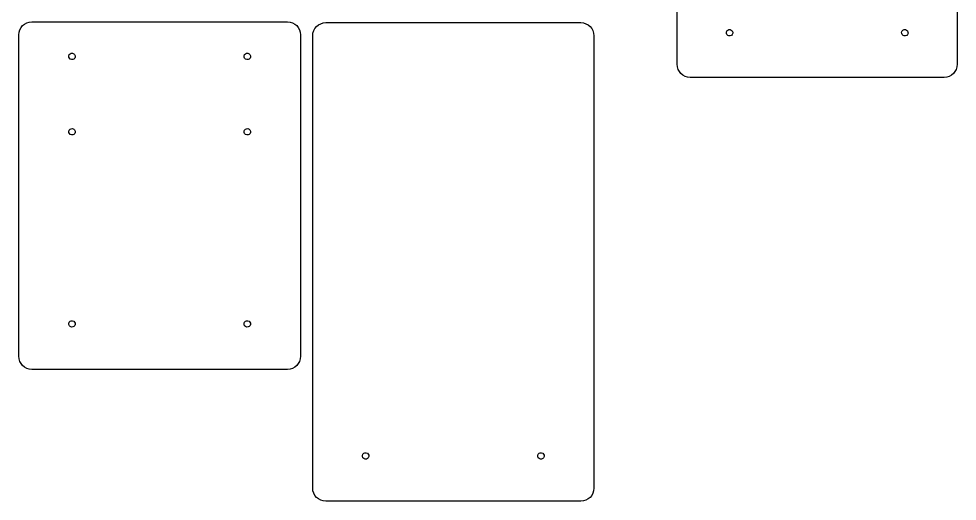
# Model space of a CAD drawing. Extents: x 0 to 1030, y 175 to 747.
# Drawn here: x 601.7 to 1030, y 175.3 to 395.4 of the extents above; entities that cross this region are included whole.
import ezdxf

# ---------------------------------------------------------------- set-up
doc = ezdxf.new("R2010")
doc.units = 0
doc.layers.add('Layer_1', color=7, linetype='CONTINUOUS')

msp = doc.modelspace()

# ---------------------------------------------------------------- linework, layer by layer
at = {"layer": 'Layer_1', "color": 1}
for points in [[(902.155807, 374.654962), (902.155807, 740.471282)], [(1029.972114, 740.471282), (1029.972114, 374.654962)], [(607.736353, 394.032832), (724.317374, 394.032832)], [(741.848157, 393.65838), (858.184746, 393.65838)], [(601.736341, 241.4518), (601.736341, 388.032821)], [(730.317385, 388.032821), (730.317385, 241.4518)], [(735.848146, 181.32178), (735.848146, 387.658369)], [(864.184758, 387.658369), (864.184758, 181.32178)], [(1023.972103, 368.654979), (908.15579, 368.654979)], [(724.317374, 235.451788), (607.736353, 235.451788)], [(858.184746, 175.321769), (741.848157, 175.321769)]]:
    msp.add_lwpolyline(points, dxfattribs=at)
for points in [[(607.736353, 394.032832)], [(741.848157, 393.65838)]]:
    msp.add_lwpolyline(points, close=True, dxfattribs=at)
for points in [[(601.736341, 388.032821), (601.736341, 391.356832), (604.412342, 394.032832), (607.736353, 394.032832)], [(724.317374, 394.032832), (727.641385, 394.032832), (730.317385, 391.356832), (730.317385, 388.032821)], [(735.848146, 387.658369), (735.848146, 390.982379), (738.524147, 393.65838), (741.848157, 393.65838)], [(858.184746, 393.65838), (861.508757, 393.65838), (864.184758, 390.982379), (864.184758, 387.658369)], [(924.615823, 389.325821), (924.760762, 390.125174), (925.525981, 390.655901), (926.325439, 390.511549)], [(926.329645, 390.510787), (927.128688, 390.364108), (927.657752, 389.597723), (927.511647, 388.798574)], [(1004.615823, 389.325539), (1004.760761, 390.124905), (1005.525999, 390.655637), (1006.325467, 390.511266)], [(1006.329644, 390.510504), (1007.128688, 390.363826), (1007.657751, 389.597441), (1007.511646, 388.798292)], [(925.800281, 387.61533), (925.001038, 387.760863), (924.47088, 388.526472), (924.615823, 389.325821)], [(927.511647, 388.798574), (927.365548, 387.999419), (926.599539, 387.469798), (925.800281, 387.61533)], [(1005.800309, 387.615048), (1005.001055, 387.760567), (1004.470881, 388.52618), (1004.615823, 389.325539)], [(1007.511646, 388.798292), (1007.365547, 387.999149), (1006.599558, 387.469533), (1005.800309, 387.615048)], [(625.763254, 376.794628), (624.964, 376.940148), (624.433826, 377.705761), (624.578768, 378.50512)], [(624.578768, 378.50512), (624.723707, 379.304485), (625.488944, 379.835217), (626.288413, 379.690847)], [(627.474592, 377.977872), (627.328492, 377.17873), (626.562503, 376.649114), (625.763254, 376.794628)], [(626.292589, 379.690085), (627.091633, 379.543406), (627.620696, 378.777021), (627.474592, 377.977872)], [(705.763254, 376.794374), (704.964, 376.939894), (704.433826, 377.705507), (704.578768, 378.504866)], [(704.578768, 378.504866), (704.72372, 379.30422), (705.488953, 379.834936), (706.288412, 379.690565)], [(707.47462, 377.977618), (707.328521, 377.178463), (706.562512, 376.648842), (705.763254, 376.794374)], [(706.292589, 379.689803), (707.091632, 379.543137), (707.620706, 378.776767), (707.47462, 377.977618)], [(908.15579, 368.654979), (904.831808, 368.654979), (902.155807, 371.330952), (902.155807, 374.654962)], [(1029.972114, 374.654962), (1029.972114, 371.330952), (1027.296113, 368.654979), (1023.972103, 368.654979)], [(625.763254, 342.398824), (624.964, 342.544343), (624.433826, 343.309956), (624.578768, 344.109315)], [(624.578768, 344.109315), (624.723707, 344.90868), (625.488944, 345.439412), (626.288413, 345.295042)], [(627.474592, 343.582067), (627.328492, 342.782925), (626.562503, 342.253309), (625.763254, 342.398824)], [(626.292589, 345.29428), (627.091633, 345.147601), (627.620696, 344.381216), (627.474592, 343.582067)], [(705.763254, 342.39857), (704.964, 342.544089), (704.433826, 343.309702), (704.578768, 344.109061)], [(704.578768, 344.109061), (704.72372, 344.908415), (705.488953, 345.439131), (706.288412, 345.29476)], [(707.47462, 343.581813), (707.328521, 342.782658), (706.562512, 342.253037), (705.763254, 342.39857)], [(706.292589, 345.293998), (707.091632, 345.147332), (707.620706, 344.380962), (707.47462, 343.581813)], [(624.578768, 256.505464), (624.723707, 257.30483), (625.488944, 257.835562), (626.288413, 257.691192)], [(626.292589, 257.69043), (627.091633, 257.543751), (627.620696, 256.777366), (627.474592, 255.978217)], [(704.578768, 256.50521), (704.72372, 257.304564), (705.488953, 257.835281), (706.288412, 257.690909)], [(706.292589, 257.690147), (707.091632, 257.543482), (707.620706, 256.777111), (707.47462, 255.977963)], [(625.763254, 254.794973), (624.964, 254.940492), (624.433826, 255.706105), (624.578768, 256.505464)], [(627.474592, 255.978217), (627.328492, 255.179075), (626.562503, 254.649458), (625.763254, 254.794973)], [(705.763254, 254.794719), (704.964, 254.940238), (704.433826, 255.705851), (704.578768, 256.50521)], [(707.47462, 255.977963), (707.328521, 255.178808), (706.562512, 254.649187), (705.763254, 254.794719)], [(607.736353, 235.451788), (604.412342, 235.451788), (601.736341, 238.127789), (601.736341, 241.4518)], [(730.317385, 241.4518), (730.317385, 238.127789), (727.641385, 235.451788), (724.317374, 235.451788)], [(758.568343, 196.253214), (758.713281, 197.05258), (759.478518, 197.583312), (760.277987, 197.438942)], [(760.282164, 197.43818), (761.081208, 197.291501), (761.610271, 196.525116), (761.464166, 195.725967)], [(838.568342, 196.252932), (838.713281, 197.052298), (839.478518, 197.58303), (840.277987, 197.438659)], [(840.282164, 197.437897), (841.081219, 197.291232), (841.610298, 196.524843), (841.464194, 195.725685)], [(759.752828, 194.542723), (758.953574, 194.688242), (758.4234, 195.453856), (758.568343, 196.253214)], [(761.464166, 195.725967), (761.318067, 194.926825), (760.552077, 194.397209), (759.752828, 194.542723)], [(839.752828, 194.542441), (838.953574, 194.68796), (838.4234, 195.453573), (838.568342, 196.252932)], [(841.464194, 195.725685), (841.318095, 194.92653), (840.552087, 194.396909), (839.752828, 194.542441)], [(741.848157, 175.321769), (738.524147, 175.321769), (735.848146, 177.997769), (735.848146, 181.32178)], [(864.184758, 181.32178), (864.184758, 177.997769), (861.508757, 175.321769), (858.184746, 175.321769)]]:
    msp.add_open_spline(points, degree=3, dxfattribs=at)

doc.saveas('drawing.dxf')
